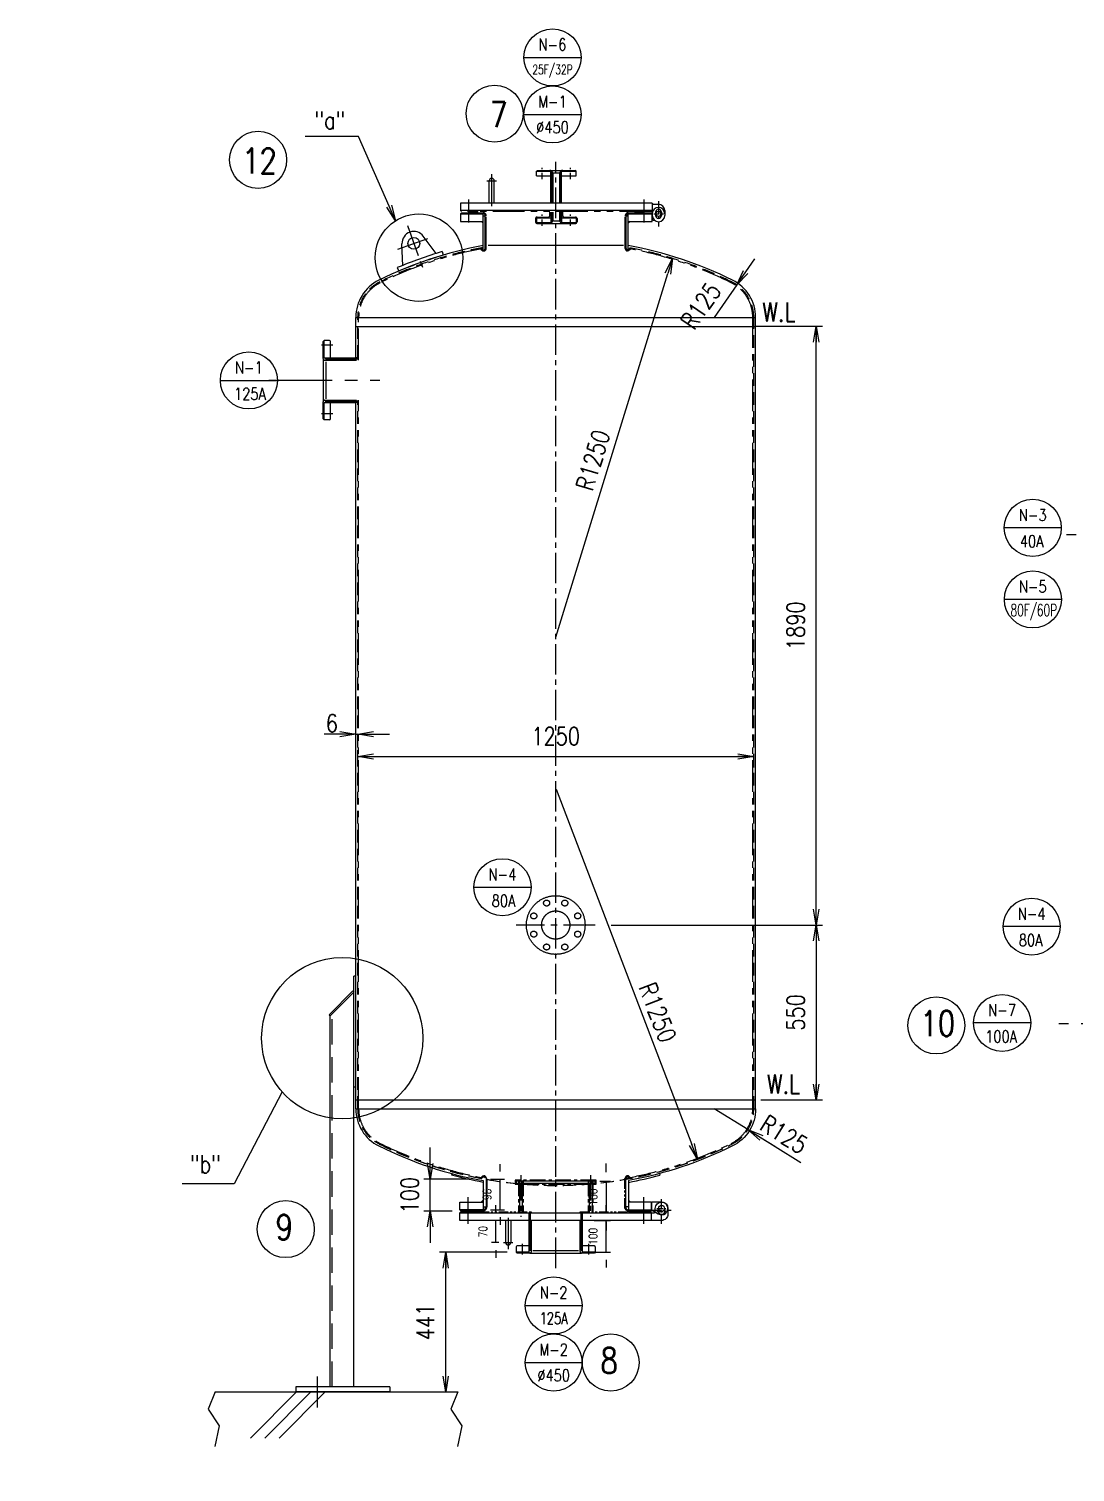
# Model space of a CAD drawing. Extents: x 0 to 36769, y -42 to 11490.
# Drawn here: x 3302 to 6605, y 3990 to 8543 of the extents above; entities that cross this region are included whole.
import ezdxf
from ezdxf.enums import TextEntityAlignment as Align

# ---------------------------------------------------------------- set-up
doc = ezdxf.new("R2010")
doc.units = 0
doc.header["$LTSCALE"] = 160
doc.header["$MEASUREMENT"] = 0
for name, pattern in [('ACAD_ISO04W100', [30.5, 24, -3, 0.5, -3]), ('CENTER', [2, 1.25, -0.25, 0.25, -0.25]), ('CENTER2', [1.125, 0.75, -0.125, 0.125, -0.125]), ('DASHED', [0.75, 0.5, -0.25]), ('HIDDEN', [0.375, 0.25, -0.125]), ('PHANTOM2', [1.25, 0.625, -0.125, 0.125, -0.125, 0.125, -0.125])]:
    doc.linetypes.add(name, pattern=pattern)
doc.layers.get('0').update_dxf_attribs({"linetype": 'CONTINUOUS'})
doc.layers.get('DEFPOINTS').update_dxf_attribs({"linetype": 'CONTINUOUS'})
for name, color, linetype in [('26', 7, 'CONTINUOUS'), ('3', 2, 'CONTINUOUS'), ('CAS', 30, 'CONTINUOUS'), ('DIM', 7, 'CONTINUOUS'), ('EQI', 3, 'CONTINUOUS'), ('TEXT', 7, 'CONTINUOUS'), ('圖層1', 2, 'ACAD_ISO04W100'), ('機器', 3, 'CONTINUOUS')]:
    doc.layers.add(name, color=color, linetype=linetype)
doc.styles.add('NMS', font='romans.shx', dxfattribs={"width": 0.7, "bigfont": 'EXTFONT.shx'})
doc.styles.add('NMS2', font='romans.shx', dxfattribs={"width": 0.7})
doc.styles.add('ROMANSEXTFONT', font='romans.shx', dxfattribs={"width": 0.8, "bigfont": 'extfont.shx'})
doc.dimstyles.get("Standard").update_dxf_attribs({"dimscale": 20, "dimtxt": 2.8, "dimasz": 2.5, "dimexe": 1, "dimexo": 2.5, "dimgap": 0.8, "dimtad": 1, "dimdec": 0, "dimrnd": 0.5, "dimzin": 9, "dimdsep": 46, "dimtxsty": 'ROMANSEXTFONT', "dimblk": 'OPEN', "dimcen": -0.6, "dimclrd": 256, "dimclre": 256, "dimclrt": 2, "dimadec": 0, "dimazin": 0, "dimtfac": 1, "dimtdec": 0, "dimtmove": 1, "dimatfit": 3, "dimldrblk": 'OPEN', "dimfxl": 0, "dimtvp": 1, "dimtolj": 1, "dimtzin": 9, "dimarcsym": 0})

# ---------------------------------------------------------------- blocks, each defined once
blk = doc.blocks.new('*D45')
at = {"color": 0, "linetype": 'ByBlock'}
for p, q in [((5124.1, 4936.3), (5124.1, 4964.3)), ((5104.1, 4908.3), (5138.1, 4908.3)), ((5124.1, 4908.3), (5124.1, 4808.3)), ((5098.6, 4808.3), (5138.1, 4808.3)), ((5124.1, 4780.3), (5124.1, 4752.3))]:
    blk.add_line(p, q, dxfattribs=at)
at = {"layer": 'DEFPOINTS', "color": 0, "linetype": 'ByBlock'}
for p in [(5090.1, 4908.3), (5084.6, 4808.3)]:
    blk.add_point(p, dxfattribs=at)
at = {"color": 2, "linetype": 'ByBlock', "insert": (5083.1, 4858.3), "char_height": 26, "attachment_point": 5, "rotation": 90, "style": 'ROMANSEXTFONT'}
blk.add_mtext('\\A1;100', dxfattribs=at)
blk = doc.blocks.new('_OPEN')
at = {"color": 0, "linetype": 'ByBlock'}
for p, q in [((-1, 0.167), (0, 0)), ((0, 0), (-1, -0.167)), ((0, 0), (-1, 0))]:
    blk.add_line(p, q, dxfattribs=at)
blk = doc.blocks.new('OPEN')
blk = doc.blocks.new('*D44')
at = {"color": 0, "linetype": 'ByBlock'}
for p, q in [((4789.6, 4938.3), (4789.6, 4962.3)), ((4759.1, 4914.3), (4803.6, 4914.3)), ((4789.6, 4818.3), (4789.6, 4914.3)), ((4759.1, 4818.3), (4803.6, 4818.3)), ((4789.6, 4794.3), (4789.6, 4770.3))]:
    blk.add_line(p, q, dxfattribs=at)
at = {"layer": 'DEFPOINTS', "color": 0, "linetype": 'ByBlock'}
for p in [(4745.1, 4914.3), (4745.1, 4818.3)]:
    blk.add_point(p, dxfattribs=at)
at = {"color": 2, "linetype": 'ByBlock', "insert": (4748.6, 4866.3), "char_height": 26, "attachment_point": 5, "rotation": 90, "style": 'ROMANSEXTFONT'}
blk.add_mtext('\\A1;96', dxfattribs=at)
blk = doc.blocks.new('*D43')
at = {"linetype": 'ByBlock'}
for p, q in [((4568.4, 4964.3), (4568.4, 5014.3)), ((4689.5, 4914.3), (4548.4, 4914.3)), ((4568.4, 4813.8), (4568.4, 4914.3)), ((4638, 4813.8), (4548.4, 4813.8)), ((4568.4, 4763.8), (4568.4, 4713.8))]:
    blk.add_line(p, q, dxfattribs=at)
at = {"layer": 'DEFPOINTS', "linetype": 'ByBlock'}
for p in [(4739.5, 4914.3), (4688, 4813.8)]:
    blk.add_point(p, dxfattribs=at)
at = {"linetype": 'ByBlock', "xscale": 50, "yscale": 50, "zscale": 50}
for p, rotation in [((4568.4, 4914.3), 270), ((4568.4, 4813.8), 90)]:
    blk.add_blockref('_OPEN', p, dxfattribs=dict(at, rotation=rotation))
at = {"color": 2, "linetype": 'ByBlock', "insert": (4504.4, 4864), "char_height": 56, "attachment_point": 5, "rotation": 90, "style": 'ROMANSEXTFONT'}
blk.add_mtext('100', dxfattribs=at)
blk = doc.blocks.new('*D42')
at = {"linetype": 'ByBlock'}
for p, q in [((4812.3, 4684.3), (4597.8, 4684.3)), ((4617.8, 4243.3), (4617.8, 4684.3)), ((4465.4, 4243.3), (4465.4, 4243.3)), ((4515.4, 4243.3), (4637.8, 4243.3))]:
    blk.add_line(p, q, dxfattribs=at)
at = {"layer": 'DEFPOINTS', "linetype": 'ByBlock'}
for p in [(4862.3, 4684.3), (4465.4, 4243.3)]:
    blk.add_point(p, dxfattribs=at)
at = {"linetype": 'ByBlock', "xscale": 50, "yscale": 50, "zscale": 50}
for p, rotation in [((4617.8, 4684.3), 90), ((4617.8, 4243.3), 270)]:
    blk.add_blockref('_OPEN', p, dxfattribs=dict(at, rotation=rotation))
at = {"color": 2, "linetype": 'ByBlock', "insert": (4553.8, 4463.8), "char_height": 56, "attachment_point": 5, "rotation": 90, "style": 'ROMANSEXTFONT'}
blk.add_mtext('\\A1;441', dxfattribs=at)
blk = doc.blocks.new('A$C2332115C')
at = {"layer": 'CAS'}
for p, q in [((22.2, 171.6), (0, 117)), ((0, 117), (34.7, 65)), ((34.7, 65), (21.7, 0))]:
    blk.add_line(p, q, dxfattribs=at)
blk = doc.blocks.new('*D41')
at = {"color": 0, "linetype": 'ByBlock'}
for p, q in [((5124.1, 4808.3), (5124.1, 4832.3)), ((5086.3, 4784.3), (5138.1, 4784.3)), ((5124.1, 4684.3), (5124.1, 4784.3)), ((5080.9, 4684.3), (5138.1, 4684.3)), ((5124.1, 4660.3), (5124.1, 4636.3))]:
    blk.add_line(p, q, dxfattribs=at)
at = {"layer": 'DEFPOINTS', "color": 0, "linetype": 'ByBlock'}
for p in [(5072.3, 4784.3), (5066.9, 4684.3)]:
    blk.add_point(p, dxfattribs=at)
at = {"color": 2, "linetype": 'ByBlock', "insert": (5083.1, 4734.3), "char_height": 26, "attachment_point": 5, "rotation": 90, "style": 'ROMANSEXTFONT'}
blk.add_mtext('\\A1;100', dxfattribs=at)
blk = doc.blocks.new('*D40')
at = {"color": 0, "linetype": 'ByBlock'}
for p, q in [((4776.4, 4808.3), (4776.4, 4832.3)), ((4776.4, 4714.3), (4776.4, 4784.3)), ((4789.7, 4784.3), (4790.4, 4784.3)), ((4786.1, 4714.3), (4762.4, 4714.3)), ((4776.4, 4690.3), (4776.4, 4666.3))]:
    blk.add_line(p, q, dxfattribs=at)
at = {"layer": 'DEFPOINTS', "color": 0, "linetype": 'ByBlock'}
for p in [(4775.7, 4784.3), (4800.1, 4714.3)]:
    blk.add_point(p, dxfattribs=at)
at = {"color": 2, "linetype": 'ByBlock', "insert": (4735.4, 4749.3), "char_height": 26, "attachment_point": 5, "rotation": 90, "style": 'ROMANSEXTFONT'}
blk.add_mtext('\\A1;70', dxfattribs=at)
blk = doc.blocks.new('*D39')
at = {"linetype": 'ByBlock'}
for p, q in [((4340.1, 6247.2), (4340.1, 6267.8)), ((4340.1, 6247.8), (5590.1, 6247.8)), ((4340.1, 6197.2), (4340.1, 6197.2)), ((5590.1, 6213.2), (5590.1, 6227.8))]:
    blk.add_line(p, q, dxfattribs=at)
at = {"layer": 'DEFPOINTS', "linetype": 'ByBlock'}
for p in [(5590.1, 6263.2), (4340.1, 6197.2)]:
    blk.add_point(p, dxfattribs=at)
at = {"linetype": 'ByBlock', "xscale": 50, "yscale": 50, "zscale": 50, "rotation": 180}
blk.add_blockref('_OPEN', (4340.1, 6247.8), dxfattribs=at)
at = {"linetype": 'ByBlock', "xscale": 50, "yscale": 50, "zscale": 50}
blk.add_blockref('_OPEN', (5590.1, 6247.8), dxfattribs=at)
at = {"color": 2, "linetype": 'ByBlock', "insert": (4965.1, 6311.8), "char_height": 56, "attachment_point": 5, "style": 'ROMANSEXTFONT'}
blk.add_mtext('\\A1;1250', dxfattribs=at)
blk = doc.blocks.new('*D35')
at = {"linetype": 'ByBlock'}
for p, q in [((5090.1, 5716.2), (5090.1, 5716.2)), ((5140.1, 5716.2), (5806.8, 5716.2)), ((5786.8, 5716.2), (5786.8, 5164.7)), ((5612.8, 5164.7), (5806.8, 5164.7))]:
    blk.add_line(p, q, dxfattribs=at)
at = {"layer": 'DEFPOINTS', "linetype": 'ByBlock'}
for p in [(5090.1, 5716.2), (5562.8, 5164.7)]:
    blk.add_point(p, dxfattribs=at)
at = {"linetype": 'ByBlock', "xscale": 50, "yscale": 50, "zscale": 50}
for p, rotation in [((5786.8, 5716.2), 90), ((5786.8, 5164.7), 270)]:
    blk.add_blockref('_OPEN', p, dxfattribs=dict(at, rotation=rotation))
at = {"color": 2, "linetype": 'ByBlock', "insert": (5722.8, 5440.4), "char_height": 56, "attachment_point": 5, "rotation": 90, "style": 'ROMANSEXTFONT'}
blk.add_mtext('550', dxfattribs=at)
blk = doc.blocks.new('*D34')
at = {"linetype": 'ByBlock'}
for p, q in [((5596.1, 7604.7), (5806.8, 7604.7)), ((5786.8, 5716.2), (5786.8, 7604.7)), ((5165.1, 5716.2), (5165.1, 5716.2)), ((5215.1, 5716.2), (5806.8, 5716.2))]:
    blk.add_line(p, q, dxfattribs=at)
at = {"layer": 'DEFPOINTS', "linetype": 'ByBlock'}
for p in [(5546.1, 7604.7), (5165.1, 5716.2)]:
    blk.add_point(p, dxfattribs=at)
at = {"linetype": 'ByBlock', "xscale": 50, "yscale": 50, "zscale": 50}
for p, rotation in [((5786.8, 7604.7), 90), ((5786.8, 5716.2), 270)]:
    blk.add_blockref('_OPEN', p, dxfattribs=dict(at, rotation=rotation))
at = {"color": 2, "linetype": 'ByBlock', "insert": (5722.8, 6660.4), "char_height": 56, "attachment_point": 5, "rotation": 90, "style": 'ROMANSEXTFONT'}
blk.add_mtext('1890', dxfattribs=at)
blk = doc.blocks.new('*D25')
at = {"linetype": 'ByBlock'}
for p, q in [((4966, 6624.4), (5319, 7771.3)), ((0, 0), (0, 0)), ((0, 0), (0, 0))]:
    blk.add_line(p, q, dxfattribs=at)
at = {"layer": 'DEFPOINTS', "linetype": 'ByBlock'}
for p in [(5333.7, 7819.1), (4966, 6624.4)]:
    blk.add_point(p, dxfattribs=at)
at = {"linetype": 'ByBlock', "xscale": 50, "yscale": 50, "zscale": 50, "rotation": 72.89352933691806}
blk.add_blockref('_OPEN', (5333.7, 7819.1), dxfattribs=at)
at = {"color": 2, "linetype": 'ByBlock', "insert": (5082.4, 7182.3), "char_height": 56, "attachment_point": 5, "rotation": 72.8935, "style": 'ROMANSEXTFONT'}
blk.add_mtext('\\A1;R1250', dxfattribs=at)
blk = doc.blocks.new('*D24')
at = {"linetype": 'ByBlock'}
for p, q in [((5565, 7776.4), (5593.5, 7817.5)), ((5536.4, 7735.3), (5465.1, 7632.7)), ((0, 0), (0, 0)), ((0, 0), (0, 0))]:
    blk.add_line(p, q, dxfattribs=at)
at = {"layer": 'DEFPOINTS', "linetype": 'ByBlock'}
for p in [(5536.4, 7735.3), (5465.1, 7632.7)]:
    blk.add_point(p, dxfattribs=at)
at = {"linetype": 'ByBlock', "xscale": 50, "yscale": 50, "zscale": 50, "rotation": 235.2205729435929}
blk.add_blockref('_OPEN', (5536.4, 7735.3), dxfattribs=at)
at = {"color": 2, "linetype": 'ByBlock', "insert": (5423.1, 7668.9), "char_height": 56, "attachment_point": 5, "rotation": 55.2206, "style": 'ROMANSEXTFONT'}
blk.add_mtext('\\A1;R125', dxfattribs=at)
blk = doc.blocks.new('*D23')
at = {"linetype": 'ByBlock'}
for p, q in [((4966.2, 6145), (5394.6, 5024.1)), ((0, 0), (0, 0)), ((0, 0), (0, 0))]:
    blk.add_line(p, q, dxfattribs=at)
at = {"layer": 'DEFPOINTS', "linetype": 'ByBlock'}
for p in [(4966.2, 6145), (5412.5, 4977.4)]:
    blk.add_point(p, dxfattribs=at)
at = {"linetype": 'ByBlock', "xscale": 50, "yscale": 50, "zscale": 50, "rotation": 290.9180605110514}
blk.add_blockref('_OPEN', (5412.5, 4977.4), dxfattribs=at)
at = {"color": 2, "linetype": 'ByBlock', "insert": (5286.9, 5440.3), "char_height": 56, "attachment_point": 5, "rotation": 290.9181, "style": 'ROMANSEXTFONT'}
blk.add_mtext('\\A1;R1250', dxfattribs=at)
blk = doc.blocks.new('*D22')
at = {"linetype": 'ByBlock'}
for p, q in [((5571.5, 5071), (5465.1, 5136.7)), ((5614, 5044.7), (5656.6, 5018.5)), ((0, 0), (0, 0)), ((0, 0), (0, 0))]:
    blk.add_line(p, q, dxfattribs=at)
at = {"layer": 'DEFPOINTS', "linetype": 'ByBlock'}
for p in [(5465.1, 5136.7), (5571.5, 5071)]:
    blk.add_point(p, dxfattribs=at)
at = {"linetype": 'ByBlock', "xscale": 50, "yscale": 50, "zscale": 50, "rotation": 148.3117169983827}
blk.add_blockref('_OPEN', (5571.5, 5071), dxfattribs=at)
at = {"color": 2, "linetype": 'ByBlock', "insert": (5685.6, 5055.6), "char_height": 56, "attachment_point": 5, "rotation": 328.3117, "style": 'ROMANSEXTFONT'}
blk.add_mtext('\\A1;R125', dxfattribs=at)

msp = doc.modelspace()

# ---------------------------------------------------------------- hatches: boundary and pattern name
at = {"layer": '機器'}
h = msp.add_hatch(dxfattribs=at)
h.set_pattern_fill('ANSI31', color=4, scale=20, style=0)
h.set_pattern_definition([(315, (-2571.0364, 6176.5934), (-1.76776695, -1.76776695), [])])
h.paths.add_polyline_path([(4665.13414, 4811.25832), (4735.13414, 4811.25832), (4735.13414, 4815.25832), (4665.13414, 4815.25832)])
h = msp.add_hatch(dxfattribs=at)
h.set_pattern_fill('ANSI31', color=4, scale=20, style=0)
h.set_pattern_definition([(225, (12501.3047, 6176.5934), (1.76776695, -1.76776695), [])])
h.paths.add_polyline_path([(5265.13414, 4811.25832), (5195.13414, 4811.25832), (5195.13414, 4815.25832), (5265.13414, 4815.25832)])

# ---------------------------------------------------------------- linework, layer by layer
at = {"color": 7}
for p, q in [((3906.68792, 7434.10339), (4086.68792, 7434.10339)), ((6560.66668, 6969.07515), (6380.66668, 6969.07515)), ((6561.04519, 6743.24791), (6381.04519, 6743.24791)), ((4707.11998, 5835.30028), (4887.11998, 5835.30028)), ((6557.29855, 5711.07364), (6377.29855, 5711.07364)), ((6464.14288, 5407.21391), (6284.14288, 5407.21391))]:
    msp.add_line(p, q, dxfattribs=at)
for centre in [(3996.68792, 7434.10339), (6470.66668, 6969.07515), (6471.04519, 6743.24791), (4797.11998, 5835.30028), (6467.29855, 5711.07364), (6374.14288, 5407.21391)]:
    msp.add_circle(centre, 90, dxfattribs=at)
at = {"layer": '26', "color": 7, "linetype": 'Continuous'}
msp.add_line((5269.4783, 7969.63884), (5269.47807, 7954.64006), dxfattribs=at)
at = {"layer": '3', "color": 1, "linetype": 'CENTER2', "ltscale": 0.8}
msp.add_line((4965.13684, 4634.28798), (4965.13684, 8123.14276), dxfattribs=at)
at = {"layer": 'CAS'}
for p, q in [((3889.93036, 4243.25832), (4656.15225, 4243.25832)), ((4001.67651, 4097.69652), (4147.23831, 4243.25832)), ((4046.93135, 4097.69652), (4192.49314, 4243.25832)), ((4092.18618, 4097.69652), (4237.74798, 4243.25832))]:
    msp.add_line(p, q, dxfattribs=at)
at = {"layer": 'DIM'}
for p, q in [((4342.86148, 8203.75368), (4174.53134, 8203.75368)), ((4439.33657, 7983.57661), (4342.86148, 8203.75368)), ((4958.02123, 8088.4466), (4975.62123, 8088.4466)), ((4958.02123, 7937.64521), (4975.62123, 7937.64521)), ((5576.60717, 5067.85921), (5739.02697, 4967.59258))]:
    msp.add_line(p, q, dxfattribs=at)
at = {"layer": 'DIM', "color": 3}
msp.add_line((5269.32123, 7969.64465), (5269.32123, 7959.63422), dxfattribs=at)
at = {"layer": 'DIM', "color": 1, "linetype": 'CENTER', "ltscale": 0.2}
msp.add_line((5289.47388, 7999.63945), (5289.47388, 7919.63945), dxfattribs=at)
at = {"layer": 'DIM', "color": 1, "linetype": 'CENTER', "ltscale": 0.08}
msp.add_line((5274.52011, 7959.63945), (5304.79111, 7959.63945), dxfattribs=at)
at = {"layer": 'DIM', "color": 1, "linetype": 'CENTER', "ltscale": 0.15}
for p, q in [((5299.13414, 4773.25832), (5299.13414, 4852.25832)), ((5269.13414, 4817.25832), (5329.13414, 4817.25832))]:
    msp.add_line(p, q, dxfattribs=at)
at = {"layer": 'DIM', "color": 1, "linetype": 'CENTER', "ltscale": 0.1}
for p, q in [((5284.63414, 4822.25832), (5313.63414, 4822.25832)), ((5284.63414, 4812.25832), (5313.63414, 4812.25832))]:
    msp.add_line(p, q, dxfattribs=at)
at = {"layer": 'DIM', "color": 0}
for centre, radius in [((4533.45165, 7821.26676), 138.05253), ((4291.26838, 5359.24254), 254.38298)]:
    msp.add_circle(centre, radius, dxfattribs=at)
at = {"layer": 'EQI', "color": 1, "linetype": 'CENTER', "ltscale": 0.5}
for p, q in [((4497.19862, 7922.73171), (4544.15213, 7791.31825)), ((4467.31935, 7848.54325), (4567.32554, 7884.27507))]:
    msp.add_line(p, q, dxfattribs=at)
at = {"layer": 'EQI'}
for p, q in [((4588.30663, 7834.91835), (4547.19174, 7889.08238)), ((4482.36581, 7797.0661), (4479.84815, 7865.02078)), ((4606.23535, 7840.46601), (4609.71191, 7828.98065)), ((4464.98092, 7789.99635), (4469.56972, 7778.90839))]:
    msp.add_line(p, q, dxfattribs=at)
msp.add_circle((4517.32244, 7866.40916), 18.75, dxfattribs=at)
for centre, radius, start, end in [((4517.32244, 7866.40916), 37.5, 37.20144022, 182.12178285), ((5047.75856, 6381.82512), 1524, 106.84079795, 112.48242512), ((5047.75856, 6381.82512), 1512, 106.84079795, 112.48242512)]:
    msp.add_arc(centre, radius, start, end, dxfattribs=at)
at = {"layer": 'TEXT', "color": 7}
for p, q in [((4865.00008, 8452.99854), (5045.00008, 8452.99854)), ((4865.00008, 8272.99854), (5045.00008, 8272.99854)), ((4868.63548, 4516.21585), (5048.63548, 4516.21585)), ((4868.63548, 4336.21585), (5048.63548, 4336.21585))]:
    msp.add_line(p, q, dxfattribs=at)
at = {"layer": 'TEXT'}
for p, q in [((4284.13684, 6318.36407), (4234.13684, 6318.36407)), ((4334.13684, 6318.36407), (4340.13684, 6318.36407)), ((4390.13684, 6318.36407), (4440.13684, 6318.36407))]:
    msp.add_line(p, q, dxfattribs=at)
at = {"layer": 'TEXT', "color": 7}
for centre in [(4955.00008, 8452.99854), (4772.23219, 8275.51759), (4955.00008, 8272.99854), (4025.69599, 8129.81416), (6166.23575, 5399.56118), (4113.01224, 4756.93668), (4958.63548, 4516.21585), (4958.63548, 4336.21585), (5138.63548, 4336.21585)]:
    msp.add_circle(centre, 90, dxfattribs=at)
at = {"layer": '圖層1'}
for centre, radius in [((4965.13684, 5716.17321), 92.5), ((4936.43558, 5785.46417), 9.5), ((4993.83809, 5785.46417), 9.5), ((4895.84587, 5744.87446), 9.5), ((4965.13684, 5716.17321), 44.5), ((5034.4278, 5744.87446), 9.5), ((4895.84587, 5687.47195), 9.5), ((5034.4278, 5687.47195), 9.5), ((4936.43558, 5646.88224), 9.5), ((4993.83809, 5646.88224), 9.5)]:
    msp.add_circle(centre, radius, dxfattribs=at)
at = {"layer": '機器', "color": 1, "linetype": 'CENTER', "ltscale": 0.1}
for p, q in [((4921.82122, 8068.43664), (4921.82122, 8104.8551)), ((5011.82124, 8068.43664), (5011.82124, 8104.8551)), ((4921.82122, 7921.23427), (4921.82122, 7957.65274)), ((5011.82124, 7921.23427), (5011.82124, 7957.65274))]:
    msp.add_line(p, q, dxfattribs=at)
at = {"layer": '機器', "color": 1, "linetype": 'CENTER'}
for p, q in [((4748.04616, 8063.64661), (4778.04372, 8063.64661)), ((4763.04372, 7983.80725), (4763.04372, 8084.3302)), ((4689.32123, 8004.64465), (4689.32123, 7932.64465)), ((5244.32123, 7932.64465), (5244.32123, 8004.64465)), ((4226.38916, 7546.30074), (4262.18451, 7546.30074)), ((4059.80796, 7434.75074), (4409.80796, 7434.75074)), ((4226.38916, 7329.75074), (4262.18451, 7329.75074)), ((6927.5033, 6946.80102), (6577.5033, 6946.80102)), ((6903.50404, 5404.32361), (6553.50404, 5404.32361)), ((4687.63414, 4857.53618), (4687.63414, 4773.38799)), ((5242.63414, 4857.53618), (5242.63414, 4773.38799)), ((4815.13414, 4792.09768), (4815.13414, 4693.57473)), ((4800.13658, 4714.25832), (4830.13414, 4714.25832)), ((4860.13684, 4676.51064), (4860.13684, 4710.30599)), ((5070.13684, 4676.51064), (5070.13684, 4710.30599)), ((4213.13683, 4193.87923), (4213.13683, 4292.12255))]:
    msp.add_line(p, q, dxfattribs=at)
at = {"layer": '機器', "linetype": 'Continuous'}
for p, q in [((4755.04567, 7993.6466), (4755.04567, 8063.64661)), ((4771.0442, 7993.6466), (4771.0442, 8063.64661)), ((5269.32123, 7993.6466), (4664.32123, 7993.6466)), ((4664.32123, 7993.6466), (4664.32123, 7969.64465)), ((5269.32123, 7969.64465), (4664.32123, 7969.64465)), ((5269.32123, 7993.6466), (5269.32123, 7969.64465)), ((4807.13609, 4784.25832), (4807.13609, 4714.25832)), ((4823.13463, 4784.25832), (4823.13463, 4714.25832))]:
    msp.add_line(p, q, dxfattribs=at)
at = {"layer": '機器', "color": 4, "linetype": 'PHANTOM2'}
for p, q in [((4904.32121, 8093.6466), (4907.32027, 8096.64567)), ((4907.32027, 8096.64567), (4946.02175, 8096.64567)), ((4956.02175, 8086.64567), (4956.02175, 7995.39179)), ((4977.62071, 7995.39179), (4977.62071, 8086.64567)), ((4987.62071, 8096.64567), (5026.32218, 8096.64567)), ((5029.32124, 8093.6466), (5026.32218, 8096.64567)), ((4664.32123, 7969.64465), (4667.32156, 7966.64432)), ((5269.32123, 7969.64465), (5266.31754, 7966.64081)), ((4664.30185, 7959.62232), (4667.31261, 7962.63324)), ((4667.31261, 7962.63324), (4736.64417, 7962.63324)), ((5266.31754, 7966.64081), (4667.31393, 7966.65194)), ((4745.64416, 7849.92657), (4745.64416, 7953.63325)), ((4901.32121, 7944.4433), (4901.32121, 7934.44615)), ((4906.32121, 7949.4433), (4941.82071, 7949.4433)), ((4906.32121, 7929.44615), (4946.02175, 7929.44615)), ((4946.82071, 7954.4433), (4946.82071, 7964.57369)), ((4956.02175, 7964.57369), (4956.02175, 7939.44615)), ((4977.62071, 7939.44615), (4977.62071, 7964.57369)), ((4986.82175, 7964.57369), (4986.82175, 7954.4433)), ((4987.62071, 7929.44615), (5027.32124, 7929.44615)), ((4991.82175, 7949.4433), (5027.32124, 7949.4433)), ((5032.32124, 7944.4433), (5032.32124, 7934.44615)), ((5184.63734, 7849.92657), (5184.63734, 7953.63325)), ((5193.63637, 7962.63324), (5266.31184, 7962.63324)), ((5266.31184, 7962.63324), (5269.31451, 7959.63041)), ((4729.21542, 7848.6123), (4735.40272, 7842.42657)), ((4735.40272, 7842.42657), (4738.14416, 7842.42657)), ((5194.87878, 7842.42657), (5192.13734, 7842.42657)), ((5201.06503, 7848.61124), (5194.87878, 7842.42657)), ((4343.13684, 7498.05074), (4343.13684, 7632.67321)), ((5587.13684, 5136.67321), (5587.13684, 7632.67321)), ((4234.13684, 7559.75074), (4231.13684, 7556.75074)), ((4231.13684, 7503.05074), (4231.13684, 7556.75074)), ((4236.13684, 7498.05074), (4343.13684, 7498.05074)), ((4231.13684, 7312.75074), (4231.13684, 7366.45074)), ((4236.13684, 7371.45074), (4343.13684, 7371.45074)), ((4343.13684, 5136.67321), (4343.13684, 7371.45074)), ((4234.13684, 7309.75074), (4231.13684, 7312.75074)), ((4727.60339, 4917.52408), (4735.39611, 4925.31483)), ((4735.39611, 4925.31483), (4738.13755, 4925.31483)), ((5194.87217, 4925.31483), (5192.13073, 4925.31483)), ((5202.66489, 4917.52408), (5194.87217, 4925.31483)), ((5202.67029, 4917.52408), (5194.87756, 4925.31483)), ((4888.33684, 4686.25832), (4888.33684, 4811.25832)), ((5041.93684, 4686.25832), (5041.93684, 4811.25832)), ((4840.13684, 4684.25832), (4843.13684, 4681.25832)), ((4883.33684, 4681.25832), (4843.13684, 4681.25832)), ((5087.13684, 4681.25832), (5046.93684, 4681.25832)), ((5090.13684, 4684.25832), (5087.13684, 4681.25832))]:
    msp.add_line(p, q, dxfattribs=at)
at = {"layer": '機器'}
for p, q in [((4904.32121, 8079.64758), (4904.32121, 8093.6466)), ((4904.32121, 8093.6466), (4949.82122, 8093.6466)), ((4904.32121, 8079.64758), (4949.82122, 8079.64758)), ((4949.82122, 7993.6466), (4949.82122, 8093.6466)), ((4953.02123, 8088.4466), (4949.82123, 8088.4466)), ((4953.02123, 7993.59085), (4953.02123, 8088.4466)), ((4980.62123, 7993.59085), (4980.62123, 8088.4466)), ((4983.82123, 8088.4466), (4980.62123, 8088.4466)), ((4983.82123, 7993.6466), (4983.82123, 8093.6466)), ((4983.82123, 8093.6466), (5029.32124, 8093.6466)), ((4983.82123, 8079.64758), (5029.32124, 8079.64758)), ((5029.32124, 8079.64758), (5029.32124, 8093.6466)), ((5269.47388, 7986.63942), (5269.47388, 7969.63945)), ((5272.47391, 7989.63945), (5289.47372, 7989.63945)), ((5309.48013, 7969.63869), (5309.48013, 7954.63945)), ((4664.32108, 7959.63422), (4664.32108, 7935.63422)), ((4664.32108, 7935.63422), (4736.64417, 7935.63422)), ((4664.32123, 7959.63422), (4736.64417, 7959.63422)), ((4664.32123, 7935.63422), (4736.64417, 7935.63422)), ((4736.64514, 7845.42657), (4736.64514, 7959.63422)), ((4742.64367, 7849.92413), (4742.64367, 7953.63325)), ((4904.32121, 7946.44424), (4904.32121, 7932.44521)), ((4904.32121, 7946.44424), (4949.82122, 7946.44424)), ((4904.32121, 7932.44521), (4949.82122, 7932.44521)), ((4949.82122, 7964.57369), (4949.82122, 7932.44521)), ((4953.02123, 7937.64521), (4949.82123, 7937.64521)), ((4953.02123, 7937.64521), (4953.02123, 7964.57369)), ((4980.62123, 7937.64521), (4980.62123, 7964.57369)), ((4983.82123, 7937.64521), (4980.62123, 7937.64521)), ((4983.82123, 7964.57369), (4983.82123, 7932.44521)), ((4983.82123, 7946.44424), (5029.32124, 7946.44424)), ((4983.82123, 7932.44521), (5029.32124, 7932.44521)), ((5029.32124, 7946.44424), (5029.32124, 7932.44521)), ((5187.63783, 7849.92413), (5187.63783, 7953.63325)), ((5193.63637, 7845.42657), (5193.63637, 7959.63422)), ((5193.63637, 7959.63422), (5269.32123, 7959.63422)), ((5193.63637, 7935.63422), (5269.32123, 7935.63422)), ((5193.63637, 7935.63422), (5269.32123, 7935.63422)), ((5269.32123, 7935.63422), (5269.32123, 7959.63422)), ((5269.47388, 7959.63945), (5269.47388, 7942.63948)), ((5272.47391, 7939.63945), (5276.24525, 7939.63945)), ((5279.97192, 7964.63945), (5279.97192, 7954.63945)), ((5298.97339, 7964.63945), (5298.97339, 7954.63945)), ((4736.64514, 7845.42657), (4738.14368, 7845.42657)), ((5193.63637, 7845.42657), (5192.13783, 7845.42657)), ((4334.13684, 7505.25074), (4334.13684, 7632.67321)), ((4334.13684, 7604.67321), (5596.13684, 7604.67321)), ((5596.13684, 5136.67321), (5596.13684, 7632.67321)), ((4251.13684, 7559.75074), (4234.13684, 7559.75074)), ((4234.13684, 7505.25074), (4234.13684, 7559.75074)), ((4254.13684, 7505.70074), (4254.13684, 7556.75075)), ((4231.13684, 7503.05074), (4231.13684, 7366.45074)), ((4234.13684, 7505.25074), (4334.13684, 7505.25074)), ((4239.13684, 7501.05074), (4239.13684, 7505.25074)), ((4239.13684, 7501.05074), (4334.13684, 7501.05074)), ((4239.13684, 7493.20074), (4239.13684, 7376.30074)), ((4254.13684, 7505.70074), (4254.13684, 7505.25074)), ((4343.13684, 7505.25074), (4334.13684, 7505.25074)), ((4343.13684, 7501.05074), (4334.13684, 7501.05074)), ((4234.13684, 7364.25074), (4334.13684, 7364.25074)), ((4234.13684, 7309.75074), (4234.13684, 7364.25074)), ((4239.13684, 7368.45074), (4334.13684, 7368.45074)), ((4239.13684, 7364.25074), (4239.13684, 7368.45074)), ((4254.13684, 7364.25074), (4254.13684, 7363.80074)), ((4254.13684, 7312.75074), (4254.13684, 7363.80074)), ((4343.13684, 7368.45074), (4334.13684, 7368.45074)), ((4334.13684, 5136.67321), (4334.13684, 7364.25074)), ((4343.13684, 7364.25074), (4334.13684, 7364.25074)), ((4251.13684, 7309.75074), (4234.13684, 7309.75074)), ((4328.13684, 4259.25832), (4328.13684, 5554.67322)), ((4334.13684, 5554.67322), (4328.13684, 5554.67322)), ((4324.6013, 5508.20876), (4249.6013, 5433.20875)), ((4328.13684, 5504.67322), (4253.13683, 5429.67322)), ((4329.13684, 5504.67322), (4325.6013, 5508.20876)), ((4250.6013, 5433.20875), (4254.13683, 5429.67322)), ((4253.13683, 4259.25832), (4253.13683, 5429.67322)), ((4334.13684, 5204.67321), (4328.13684, 5204.67321)), ((4334.13684, 5164.67321), (5596.13684, 5164.67321)), ((4637.80083, 4932.10091), (4636.42739, 4927.00003)), ((4736.63853, 4922.31483), (4738.13707, 4922.31483)), ((5193.62975, 4922.31483), (5192.13121, 4922.31483)), ((5292.47284, 4932.10091), (5293.84628, 4927.00003)), ((4735.63414, 4909.89794), (4735.63414, 4818.25832)), ((4745.13414, 4914.26858), (4745.13414, 4827.75832)), ((4850.63684, 4902.25832), (4850.63684, 4808.25832)), ((4859.63684, 4902.25832), (4859.63684, 4808.25832)), ((5070.63684, 4902.25832), (5070.63684, 4808.25832)), ((5079.63684, 4902.25832), (5079.63684, 4808.25832)), ((5185.13414, 4914.26762), (5185.13414, 4827.75832)), ((5194.63414, 4909.89694), (5194.63414, 4818.25832)), ((4662.63414, 4818.25832), (4662.63414, 4842.25832)), ((4662.63414, 4842.25832), (4735.63414, 4842.25832)), ((4729.64384, 4842.26458), (4735.6436, 4848.26281)), ((4729.64384, 4842.26458), (4735.6436, 4848.26281)), ((4735.63414, 4827.75832), (4745.13414, 4827.75832)), ((5194.63414, 4827.75832), (5185.13414, 4827.75832)), ((5200.62444, 4842.26458), (5194.62468, 4848.26281)), ((5200.62444, 4842.26458), (5194.62468, 4848.26281)), ((5267.63414, 4842.25832), (5194.63414, 4842.25832)), ((5267.63414, 4818.25832), (5267.63414, 4842.25832)), ((4662.63414, 4818.25832), (4665.63414, 4815.25832)), ((4735.63414, 4818.25832), (4662.63414, 4818.25832)), ((4662.63414, 4808.25832), (4665.63414, 4811.25832)), ((4662.63414, 4808.25832), (5266.73657, 4808.25832)), ((4662.63414, 4784.25832), (4662.63414, 4808.25832)), ((5267.63414, 4784.25832), (4662.63414, 4784.25832)), ((4665.13414, 4815.25832), (4665.13414, 4811.25832)), ((4881.13684, 4684.25832), (4881.13684, 4808.25832)), ((4885.33684, 4689.25832), (4885.33684, 4808.25832)), ((5044.93684, 4689.25832), (5044.93684, 4808.25832)), ((5049.13684, 4684.25832), (5049.13684, 4808.25832)), ((5194.63414, 4818.25832), (5267.63414, 4818.25832)), ((5267.63414, 4818.25832), (5264.63414, 4815.25832)), ((5267.63414, 4808.25832), (5264.63414, 4811.25832)), ((5265.13414, 4815.25832), (5265.13414, 4811.25832)), ((5267.63414, 4784.25832), (5267.63414, 4808.25832)), ((4840.13684, 4701.25833), (4840.13684, 4684.25832)), ((4880.68684, 4704.25832), (4843.13683, 4704.25832)), ((4880.68684, 4704.25832), (4881.13684, 4704.25832)), ((4885.33684, 4689.25832), (4881.13684, 4689.25832)), ((5049.13684, 4689.25832), (5044.93684, 4689.25832)), ((5049.13684, 4704.25832), (5049.58684, 4704.25832)), ((5087.13684, 4704.25832), (5049.58684, 4704.25832)), ((5090.13684, 4701.25833), (5090.13684, 4684.25832)), ((4881.13684, 4684.25832), (4840.13684, 4684.25832)), ((5090.13684, 4684.25832), (5049.13684, 4684.25832)), ((4441.62927, 4259.25832), (4144.6444, 4259.25832)), ((4144.6444, 4259.25832), (4144.6444, 4243.25832)), ((4441.62927, 4243.25832), (4144.6444, 4243.25832)), ((4441.62927, 4259.25832), (4441.62927, 4243.25832))]:
    msp.add_line(p, q, dxfattribs=at)
at = {"layer": '機器', "color": 7}
for p, q in [((4946.02175, 8096.64567), (4987.62071, 8096.64567)), ((4694.73682, 7962.65048), (4694.73682, 7966.65194)), ((4719.73682, 7966.65194), (4694.73682, 7966.65194)), ((4719.73682, 7962.65048), (4694.73682, 7962.65048)), ((4719.73682, 7962.65048), (4719.73682, 7966.65194)), ((4946.02175, 7929.44615), (4987.62071, 7929.44615)), ((5187.63783, 7953.63325), (5193.63637, 7953.63325)), ((5199.62666, 7935.62797), (5193.62691, 7929.62974)), ((5214.73438, 7966.6347), (5214.73438, 7962.63324)), ((5239.73438, 7966.6347), (5214.73438, 7966.6347)), ((5239.73438, 7962.63324), (5214.73438, 7962.63324)), ((5239.73438, 7966.6347), (5239.73438, 7962.63324)), ((5178.63637, 7859.63324), (4751.64417, 7859.63324)), ((5200.13535, 7851.9239), (5193.63637, 7845.42657)), ((4334.13684, 7632.67321), (5596.13684, 7632.67321)), ((4334.13684, 5136.67321), (5596.13684, 5136.67321)), ((4731.16423, 4916.84192), (4736.63853, 4922.31483)), ((5199.10405, 4916.84192), (5193.62975, 4922.31483)), ((5199.10944, 4916.84192), (5193.63515, 4922.31483))]:
    msp.add_line(p, q, dxfattribs=at)
at = {"layer": '機器', "color": 7, "linetype": 'Continuous'}
for p, q in [((4736.6283, 7929.63325), (4730.63038, 7935.6298)), ((4736.64417, 7953.63325), (4742.64271, 7953.63325)), ((4736.64514, 7845.42657), (4730.14524, 7851.92498))]:
    msp.add_line(p, q, dxfattribs=at)
at = {"layer": '機器', "color": 6, "linetype": 'HIDDEN'}
for p, q in [((4340.13684, 7505.25074), (4340.13684, 7636.02101)), ((5590.13684, 5136.67321), (5590.13684, 7636.02101)), ((4340.13684, 5136.67321), (4340.13684, 7364.25074))]:
    msp.add_line(p, q, dxfattribs=at)
at = {"layer": '機器', "color": 1, "linetype": 'CENTER', "ltscale": 0.5}
msp.add_line((5090.13684, 5716.17321), (4840.13684, 5716.17321), dxfattribs=at)
at = {"layer": '機器', "linetype": 'DASHED'}
msp.add_line((4259.63683, 4259.25832), (4259.63683, 5436.17322), dxfattribs=at)
at = {"layer": '機器', "color": 1, "linetype": 'CENTER', "ltscale": 0.4}
for p, q in [((4855.13684, 4926.85048), (4855.13684, 4795.26344)), ((5075.13684, 4926.85048), (5075.13684, 4795.26344))]:
    msp.add_line(p, q, dxfattribs=at)
at = {"layer": '機器', "color": 4, "linetype": 'PHANTOM2', "ltscale": 0.3}
for p, q in [((4748.13414, 4914.26858), (4748.13414, 4827.75832)), ((5182.13414, 4914.26858), (5182.13414, 4827.75832)), ((4665.13414, 4811.25832), (4888.33684, 4811.25832)), ((5041.93684, 4811.25832), (5263.73657, 4811.25832))]:
    msp.add_line(p, q, dxfattribs=at)
at = {"layer": '機器', "color": 4, "linetype": 'CENTER', "ltscale": 0.25}
for p, q in [((4847.63684, 4911.25832), (4847.63684, 4808.25832)), ((4862.63684, 4911.25832), (4862.63684, 4808.25832)), ((5067.63684, 4911.25832), (5067.63684, 4808.25832)), ((5082.63684, 4911.25832), (5082.63684, 4808.25832))]:
    msp.add_line(p, q, dxfattribs=at)
at = {"layer": '機器', "color": 4, "linetype": 'DASHED', "ltscale": 0.2}
for p, q in [((4850.63684, 4902.25832), (4850.63684, 4908.25832)), ((4859.63684, 4902.25832), (4859.63684, 4908.25832)), ((5070.63684, 4902.25832), (5070.63684, 4908.25832)), ((5079.63684, 4902.25832), (5079.63684, 4908.25832))]:
    msp.add_line(p, q, dxfattribs=at)
at = {"layer": '機器', "color": 0, "linetype": 'PHANTOM2', "ltscale": 0.3}
for p, q in [((4735.63414, 4815.25832), (4665.13414, 4815.25832)), ((5194.63414, 4815.25832), (5265.13414, 4815.25832))]:
    msp.add_line(p, q, dxfattribs=at)
at = {"layer": '機器', "color": 0}
for p, q in [((4893.18684, 4689.25832), (5037.08683, 4689.25832)), ((4883.33684, 4681.25832), (5046.93684, 4681.25832))]:
    msp.add_line(p, q, dxfattribs=at)
at = {"layer": '機器', "color": 3}
for points in [[(4736.64514, 7859.63545, 0.0692948227), (4407.06946, 7750.10054, 0.2852716178), (4334.13684, 7632.67321)], [(5523.20423, 7750.10057, 0.0692932344), (5193.63637, 7859.63403)], [(4334.13684, 5136.67321, 0.2852716178), (4407.06946, 5019.24587, 0.0690896864), (4735.63415, 4909.89797, 0.0690896864)], [(5596.13684, 5136.67321, -0.2852716178), (5523.20421, 5019.24587, -0.0690896864), (5194.63953, 4909.89797, -0.0690896864)]]:
    msp.add_lwpolyline(points, format="xyb", dxfattribs=at)
at = {"layer": '機器', "color": 4, "linetype": 'PHANTOM2'}
for points in [[(4737.19221, 7850.58393, 0.0690728156), (4411.05882, 7742.03302, 0.2852716178), (4343.13684, 7632.67321)], [(5519.21487, 7742.03304, 0.0689594016), (5193.63637, 7850.48092)], [(4343.13684, 5136.67321, 0.2852716178), (4411.05882, 5027.3134, 0.0708424887), (4745.85542, 4917.1873, 0.0708424887)], [(5587.13684, 5136.67321, -0.2852716178), (5519.21485, 5027.3134, -0.0708424887), (5184.41825, 4917.1873, -0.0708424887)]]:
    msp.add_lwpolyline(points, format="xyb", dxfattribs=at)
at = {"layer": '機器', "color": 6, "linetype": 'HIDDEN'}
for points in [[(4340.13684, 5136.67321, 0.2852716178), (4409.72903, 5024.62422, 0.2340876973), (5522.02571, 5025.35782)], [(5590.13684, 5136.67321, -0.2852716178), (5520.54464, 5024.62422, -0.2340876973), (4408.24796, 5025.35782)]]:
    msp.add_lwpolyline(points, format="xyb", dxfattribs=at)
at = {"layer": '機器'}
for points in [[(4735.63414, 4904.52576, -0.0201224301), (4636.42739, 4927.00003, -0.0199287064)], [(5194.63953, 4904.52576, 0.0201224301), (5293.84628, 4927.00003, 0.0199287064)]]:
    msp.add_lwpolyline(points, format="xyb", dxfattribs=at)
at = {"layer": '機器', "color": 4, "linetype": 'CENTER', "ltscale": 0.25}
for points in [[(5082.63684, 4899.25832), (5093.13684, 4899.25832), (5093.13684, 4911.25832), (4837.13684, 4911.25832), (4837.13684, 4899.25832), (4847.63684, 4899.25832)], [(4862.63684, 4899.25832), (5067.63684, 4899.25832)]]:
    msp.add_lwpolyline(points, dxfattribs=at)
at = {"layer": '機器'}
for points in [[(5079.63684, 4902.25832), (5090.13684, 4902.25832), (5090.13684, 4908.25832), (4840.13684, 4908.25832), (4840.13684, 4902.25832), (4850.63684, 4902.25832)], [(4859.63684, 4902.25832), (5070.63684, 4902.25832)]]:
    msp.add_lwpolyline(points, dxfattribs=at)
for points in [[(5274.13414, 4808.25832, 0.4142135624), (5279.13414, 4813.25832), (5279.13414, 4822.25832, -1), (5319.13414, 4822.25832), (5319.13414, 4804.25832, -0.4142135624), (5299.13414, 4784.25832), (5270.63414, 4784.25832, -0.4142135624), (5267.63414, 4787.25832), (5267.63414, 4808.25832)], [(5288.59411, 4805.26103, 1.3246750446), (5299.13414, 4842.25832), (5270.63414, 4842.25832, 0.4142135624), (5267.63414, 4839.25832), (5267.63414, 4818.25832)], [(5289.63414, 4812.25832), (5289.63414, 4822.25832, -1), (5308.63414, 4822.25832), (5308.63414, 4812.25832, -1)]]:
    msp.add_lwpolyline(points, format="xyb", close=True, dxfattribs=at)
at = {"layer": '機器', "color": 4}
for points in [[(4665.13414, 4811.25832), (4735.13414, 4811.25832), (4735.13414, 4815.25832), (4665.13414, 4815.25832)], [(5265.13414, 4811.25832), (5195.13414, 4811.25832), (5195.13414, 4815.25832), (5265.13414, 4815.25832)]]:
    msp.add_lwpolyline(points, close=True, dxfattribs=at)
at = {"layer": '機器'}
for centre, radius in [((5289.47388, 7959.63945), 8), ((5299.13414, 4822.25832), 9.5)]:
    msp.add_circle(centre, radius, dxfattribs=at)
at = {"layer": '機器', "linetype": 'Continuous'}
for centre, start, end in [((4763.04372, 8063.64661), 0, 180), ((4815.13414, 4714.25832), 180, 360)]:
    msp.add_arc(centre, 7.99999, start, end, dxfattribs=at)
at = {"layer": '機器', "color": 4, "linetype": 'PHANTOM2'}
for centre, radius, start, end in [((4946.02175, 8086.64567), 10, 0, 90), ((4987.62071, 8086.64567), 10, 90, 180), ((4736.64417, 7953.63325), 8.99999, 0, 90), ((4906.32121, 7944.4433), 5, 90, 180), ((4906.32121, 7934.44615), 5, 180, 270), ((4941.82071, 7954.4433), 5, 270, 360), ((4946.02175, 7939.44615), 10, 270, 360), ((4987.62071, 7939.44615), 10, 180, 270), ((4991.82175, 7954.4433), 5, 180, 270), ((5027.32124, 7944.4433), 5, 0, 90), ((5027.32124, 7934.44615), 5, 270, 360), ((5193.63637, 7953.63325), 8.99999, 90, 180), ((4738.14416, 7849.92657), 7.5, 270, 360), ((5192.13734, 7849.92657), 7.5, 180, 270), ((5465.13684, 7632.67321), 122, 0, 63.68777739), ((4236.13684, 7503.05074), 5, 180, 270), ((4236.13684, 7366.45074), 5, 90, 180), ((4738.13755, 4917.81483), 7.5, 0, 90), ((5192.13073, 4917.81483), 7.5, 90, 180), ((4883.33684, 4686.25832), 5, 270, 360), ((5046.93684, 4686.25832), 5, 180, 270)]:
    msp.add_arc(centre, radius, start, end, dxfattribs=at)
at = {"layer": '機器'}
for centre, radius, start, end in [((5272.47391, 7986.63942), 3, 90, 180), ((5289.47388, 7959.63945), 19.99991, 0, 180), ((5289.47388, 7964.63945), 9.49999, 0, 180), ((5289.47388, 7969.63945), 19.99991, 0, 90), ((4736.64417, 7953.63325), 5.99999, 0, 90), ((5193.63637, 7953.63325), 5.99999, 90, 180), ((5272.47391, 7942.63948), 3, 180, 270), ((5289.47388, 7954.63945), 19.99991, 181.15427553, 360), ((5289.47388, 7954.63945), 9.49999, 180, 360), ((4738.14416, 7849.92657), 4.5, 270, 359.96891589), ((5192.13734, 7849.92657), 4.5, 180.03108411, 270), ((4251.13684, 7556.75075), 2.99999, 0, 90), ((4251.13684, 7312.75074), 2.99999, 270, 360), ((4738.13755, 4917.81483), 4.5, 0.03108411, 90), ((5192.13073, 4917.81483), 4.5, 90, 179.96891589), ((4735.63414, 4827.75832), 9.5, 270, 360), ((5194.63414, 4827.75832), 9.5, 180, 270), ((4843.13683, 4701.25833), 2.99999, 90, 180), ((5087.13684, 4701.25833), 2.99999, 0, 90)]:
    msp.add_arc(centre, radius, start, end, dxfattribs=at)
at = {"layer": '機器', "color": 6, "linetype": 'HIDDEN'}
for centre, radius, start, end in [((4965.13684, 6621.54318), 1252.99997, 100.50700331, 116.31222261), ((4965.13684, 6621.54318), 1252.99997, 63.68777739, 79.49263237), ((4465.13684, 7632.67321), 125, 116.31222261, 180), ((5465.13684, 7632.67321), 125, 0, 63.68777739)]:
    msp.add_arc(centre, radius, start, end, dxfattribs=at)
at = {"layer": '機器', "color": 3}
msp.add_arc((5465.13684, 7632.67321), 131, 0, 63.68777739, dxfattribs=at)
at = {"layer": '機器', "color": 4, "linetype": 'PHANTOM2', "ltscale": 0.3}
for centre, start, end in [((4745.13414, 4914.26858), 0, 76.11084432), ((5185.13414, 4914.26858), 103.88915568, 180)]:
    msp.add_arc(centre, 3, start, end, dxfattribs=at)
at = {"layer": '機器', "color": 4, "linetype": 'CENTER'}
for centre, start, end in [((4735.63414, 4827.75832), 270, 360), ((5194.63414, 4827.75832), 180, 270)]:
    msp.add_arc(centre, 12.5, start, end, dxfattribs=at)

# ---------------------------------------------------------------- block references
at = {"layer": 'DIM', "xscale": 50, "yscale": 50, "zscale": 50, "rotation": 293.6616139110092}
msp.add_blockref('_OPEN', (4459.40328, 7937.78003), dxfattribs=at)
at = {"layer": 'EQI'}
for p in [(3867.70065, 4071.69839), (4633.92255, 4071.69839)]:
    msp.add_blockref('A$C2332115C', p, dxfattribs=at)
at = {"layer": 'TEXT', "xscale": 50, "yscale": 50, "zscale": 50}
msp.add_blockref('_OPEN', (4334.13684, 6318.36407), dxfattribs=at)
at = {"layer": 'TEXT', "xscale": 50, "yscale": 50, "zscale": 50, "rotation": 180}
msp.add_blockref('_OPEN', (4340.13684, 6318.36407), dxfattribs=at)

# ---------------------------------------------------------------- texts
at = {"color": 2, "style": 'ROMANSEXTFONT', "width": 0.8}
for s, height, p in [('7', 80, (4785.00008, 8272.99854)), ('12', 80, (4030.19806, 8126.74076)), ('N-1', 37.5, (3996.68792, 7474.60339)), ('N-3', 37.5, (6470.66668, 7009.57515)), ('N-5', 37.5, (6471.04519, 6783.74791)), ('N-4', 37.5, (4797.11998, 5875.80028)), ('N-4', 37.5, (6467.29855, 5751.57364)), ('N-7', 37.5, (6374.14288, 5447.71391)), ('10', 80, (6171.00323, 5405.80192)), ('9', 80, (4108.24476, 4763.17741)), ('8', 80, (5133.868, 4342.45659))]:
    msp.add_text(s, height=height, dxfattribs=at).set_placement(p, align=Align.MIDDLE)
at = {"layer": 'DIM', "color": 2, "char_height": 56, "attachment_point": 1, "style": 'ROMANSEXTFONT'}
for s, insert in [(' "a"', (4172.67921, 8282.64868)), (' "b"', (3779.9189, 4989.93726))]:
    msp.add_mtext(s, dxfattribs=dict(at, insert=insert))
at = {"layer": 'TEXT', "color": 2}
for s, height, style, width, p in [('N-6', 37.5, 'ROMANSEXTFONT', 0.8, (4955.00008, 8493.49854)), ('25F/32P', 30, 'NMS2', 0.7, (4955.00008, 8412.49854)), ('M-1', 37.5, 'ROMANSEXTFONT', 0.8, (4955.00008, 8313.49854)), ('%%C450', 37.5, 'ROMANSEXTFONT', 0.8, (4955.00008, 8232.49854)), ('125A', 37.5, 'ROMANSEXTFONT', 0.8, (4000.02161, 7391.55405)), ('40A', 37.5, 'ROMANSEXTFONT', 0.8, (6467.33299, 6926.52581)), ('80F/60P', 37.5, 'ROMANSEXTFONT', 0.65, (6474.17035, 6706.50699)), ('80A', 37.5, 'ROMANSEXTFONT', 0.8, (4800.45367, 5792.75095)), ('80A', 37.5, 'ROMANSEXTFONT', 0.8, (6463.96486, 5668.52431)), ('100A', 37.5, 'ROMANSEXTFONT', 0.8, (6370.80919, 5364.66458)), ('N-2', 37.5, 'ROMANSEXTFONT', 0.8, (4958.63548, 4556.71585)), ('125A', 37.5, 'NMS2', 0.7, (4958.63548, 4475.71585)), ('M-2', 37.5, 'ROMANSEXTFONT', 0.8, (4958.63548, 4376.71585)), ('%%C450', 37.5, 'ROMANSEXTFONT', 0.8, (4958.63548, 4295.71585))]:
    msp.add_text(s, height=height, dxfattribs=dict(at, style=style, width=width)).set_placement(p, align=Align.MIDDLE)
at = {"layer": 'TEXT', "color": 2, "style": 'NMS', "width": 0.8}
for p in [(5616.95575, 7619.70494), (5631.54376, 5184.59456)]:
    msp.add_text('W.L', height=60, dxfattribs=at).set_placement(p)
at = {"layer": 'TEXT', "color": 2, "insert": (4258.88031, 6352.5235), "char_height": 56, "attachment_point": 5, "style": 'ROMANSEXTFONT'}
msp.add_mtext('\\A1;6', dxfattribs=at)

# ---------------------------------------------------------------- dimensions: what is measured, and where the dimension line sits
at = {"layer": 'DIM'}
for center, mpoint, picture, middle in [((4966.01927, 6624.41043), (5333.7046, 7819.11018), '*D25', (5082.42282, 7182.29784)), ((5465.13684, 7632.67321), (5536.43917, 7735.34247), '*D24', (5423.05253, 7668.92978)), ((4966.20793, 6145.00096), (5412.49849, 4977.38601), '*D23', (5286.88339, 5440.32348)), ((5465.13684, 5136.67321), (5571.50165, 5071.011), '*D22', (5685.60965, 5055.6446))]:
    dim = msp.add_radius_dim(center=center, mpoint=mpoint, dimstyle='Standard', dxfattribs=at)
    dim.commit()
    dim.dimension.update_dxf_attribs({"geometry": picture, "text_midpoint": middle, "dimtype": 164})
for base, p1, p2, text, picture, middle in [((5786.80167, 7604.67321), (5165.13562, 5716.17321), (5546.13684, 7604.67321), '1890', '*D34', (5722.80167, 6660.42321)), ((5786.80167, 5164.67321), (5090.13684, 5716.17321), (5562.77043, 5164.67321), '550', '*D35', (5722.80167, 5440.42321)), ((4568.37716, 4914.26921), (4687.96108, 4813.76636), (4739.4601, 4914.26921), '100', '*D43', (4504.37716, 4864.01779))]:
    dim = msp.add_linear_dim(base=base, p1=p1, p2=p2, angle=90, text=text, dimstyle='Standard', dxfattribs=at)
    dim.commit()
    dim.dimension.update_dxf_attribs({"geometry": picture, "text_midpoint": middle})
dim = msp.add_linear_dim(base=(5590.13684, 6247.76711), p1=(4340.13684, 6197.18487), p2=(5590.13684, 6263.17725), dimstyle='Standard', dxfattribs=at)
dim.commit()
dim.dimension.update_dxf_attribs({"geometry": '*D39', "text_midpoint": (4965.13684, 6311.76711)})
for base, p1, p2, angle, override, picture, middle in [((5124.08592, 4808.25832), (5090.13684, 4908.25832), (5084.63684, 4808.25832), 90, {"dimtxt": 1.3, "dimasz": 1.4, "dimexe": 0.7, "dimexo": 0.7, "dimgap": 0.4, "dimlfac": 1, "dimtxsty": 'ROMANSEXTFONT', "dimblk1": 'OPEN', "dimblk2": 'OPEN', "dimsah": 1, "dimcen": -0.3, "dimse1": 0, "dimse2": 0, "dimsd1": 0, "dimclrd": 0, "dimclre": 0, "dimtdec": 0}, '*D45', (5083.08592, 4858.25832)), ((4776.37094, 4784.25832), (4800.13658, 4714.25832), (4775.73744, 4784.25832), 270, {"dimtxt": 1.3, "dimasz": 1.2, "dimexe": 0.7, "dimexo": 0.7, "dimgap": 0.4, "dimlfac": 1, "dimtxsty": 'ROMANSEXTFONT', "dimblk1": 'OPEN', "dimblk2": 'OPEN', "dimsah": 1, "dimse1": 0, "dimse2": 0, "dimsd1": 0, "dimclrd": 0, "dimclre": 0, "dimtdec": 0}, '*D40', (4735.37094, 4749.25832)), ((5124.08592, 4784.25832), (5066.8865, 4684.25832), (5072.32335, 4784.25832), 270, {"dimtxt": 1.3, "dimasz": 1.2, "dimexe": 0.7, "dimexo": 0.7, "dimgap": 0.4, "dimlfac": 1, "dimtxsty": 'ROMANSEXTFONT', "dimblk1": 'OPEN', "dimblk2": 'OPEN', "dimsah": 1, "dimcen": -0.3, "dimse1": 0, "dimse2": 0, "dimsd1": 0, "dimclrd": 0, "dimclre": 0, "dimtdec": 0}, '*D41', (5083.08592, 4734.25832))]:
    dim = msp.add_linear_dim(base=base, p1=p1, p2=p2, angle=angle, dimstyle='Standard', override=override, dxfattribs=at)
    dim.commit()
    dim.dimension.update_dxf_attribs({"geometry": picture, "text_midpoint": middle})
at = {"layer": 'DIM', "color": 0}
dim = msp.add_linear_dim(base=(4789.60572, 4914.26858), p1=(4745.13414, 4818.25832), p2=(4745.13414, 4914.26858), angle=270, dimstyle='Standard', override={"dimtxt": 1.3, "dimasz": 1.2, "dimexe": 0.7, "dimexo": 0.7, "dimgap": 0.4, "dimlfac": 1, "dimtxsty": 'ROMANSEXTFONT', "dimblk1": 'OPEN', "dimblk2": 'OPEN', "dimsah": 1, "dimcen": -0.3, "dimse1": 0, "dimse2": 0, "dimsd1": 0, "dimclrd": 0, "dimclre": 0, "dimtdec": 0}, dxfattribs=at)
dim.commit()
dim.dimension.update_dxf_attribs({"geometry": '*D44', "text_midpoint": (4748.60572, 4866.26345)})
at = {"layer": 'DIM'}
dim = msp.add_linear_dim(base=(4617.81174, 4684.25832), p1=(4465.38081, 4243.25832), p2=(4862.3131, 4684.25832), angle=90, dimstyle='Standard', dxfattribs=at)
dim.commit()
dim.dimension.update_dxf_attribs({"geometry": '*D42', "text_midpoint": (4553.81174, 4463.75832)})

# ---------------------------------------------------------------- leaders
msp.add_leader([(4101.59832, 5189.90855), (3950.10117, 4899.2967), (3786.48417, 4899.2967)], dimstyle='Standard', override={"dimgap": 0.8, "dimtad": 0, "dimldrblk": 'OPEN'}, dxfattribs=at)

doc.saveas('drawing.dxf')
